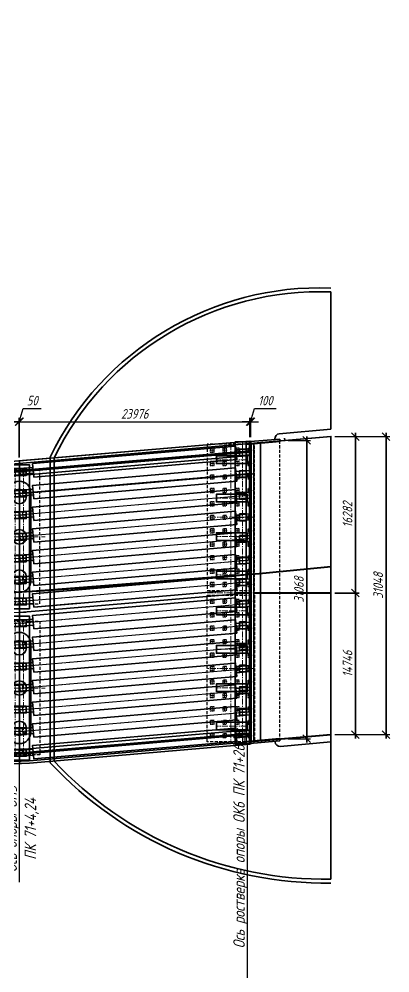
# Model space of a CAD drawing. Header units: millimetres. Extents: x 265754 to 14267433, y -6145605 to 2433772.
# Drawn here: x 6491290 to 6529860, y -387622 to -288272 of the extents above; entities that cross this region are included whole.
import ezdxf
from ezdxf import colors
from ezdxf.entities.mleader import LeaderData, LeaderLine
from ezdxf.math import Vec2, Vec3

# ---------------------------------------------------------------- set-up
doc = ezdxf.new("R2010")
doc.units = ezdxf.units.MM
doc.linetypes.add('невидимая', pattern=[9.525, 6.35, -3.175])
doc.linetypes.add('осевая', pattern=[2, 1.25, -0.25, 0.25, -0.25])
for name, color, linetype, lineweight in [('1-Бетон', 106, 'Continuous', 35), ('ИС_Выноски', 3, 'Continuous', 18), ('ИС_Ось', 3, 'осевая', 18)]:
    doc.layers.add(name, color=color, linetype=linetype, lineweight=lineweight)
for name, color, linetype in [('EI_DIMS_DETAIL', 7, 'Continuous'), ('ИС_Невидимая', 4, 'невидимая'), ('Основное направление 30.05.Ось трассы', 7, 'Continuous')]:
    doc.layers.add(name, color=color, linetype=linetype)
doc.styles.add('0', font='isocpeur.ttf', dxfattribs={"width": 0.8, "oblique": 15})
doc.styles.add('ISOCPEUR', font='isocpeur.ttf', dxfattribs={"width": 0.8, "oblique": 15, "height": 2.5})
doc.dimstyles.new('М400нов', dxfattribs={"dimscale": 400, "dimtxt": 2.5, "dimasz": 2, "dimexe": 1, "dimexo": 1, "dimgap": 0.8, "dimtad": 1, "dimdec": 0, "dimzin": 0, "dimdsep": 46, "dimtxsty": '0', "dimblk": 'OBLIQUE', "dimcen": 0.09, "dimdle": 1, "dimclrd": 256, "dimclre": 256, "dimclrt": 256, "dimadec": 4, "dimazin": 0, "dimtfac": 1, "dimtdec": 0, "dimtmove": 1, "dimatfit": 2, "dimfxl": 1, "dimtolj": 1, "dimtzin": 0, "dimlwd": -1, "dimarcsym": 0})

# ---------------------------------------------------------------- blocks, each defined once
blk = doc.blocks.new('_None')
blk = doc.blocks.new('б33 план')
at = {"layer": '1-Бетон'}
for points in [[(1400, 310), (0, 310), (0, -310), (1400, -310)], [(31600, 310), (33000, 310), (33000, -310), (31600, -310)]]:
    blk.add_lwpolyline(points, dxfattribs=at)
blk.add_lwpolyline([(1400, 700), (31600, 700), (31600, -700), (1400, -700)], close=True, dxfattribs=at)
at = {"layer": 'ИС_Ось', "color": 3, "ltscale": 20}
for points in [[(0, 0), (33000, 0)], [(400, 310), (400, -310)], [(32600, 310), (32600, -310)]]:
    blk.add_lwpolyline(points, dxfattribs=at)
blk = doc.blocks.new('*U474')
at = {"rotation": 182.4098864728825}
blk.add_blockref('б33 план', (16485, 694), dxfattribs=at)
blk = doc.blocks.new('*U475')
at = {"layer": '1-Бетон', "color": 0, "linetype": 'ByBlock', "lineweight": -2, "transparency": 16777216}
for p in [(0, 0), (0, -2252), (0, -4504), (0, -6756), (0, -9008), (0, -11260), (0, -13512), (0, -15764), (0, -18016), (0, -20268), (0, -22520), (0, -24772), (0, -27024), (0, -29276)]:
    blk.add_blockref('*U474', p, dxfattribs=at)
blk = doc.blocks.new('*U412')
at = {"layer": 'ИС_Ось', "ltscale": 500}
blk.add_lwpolyline([(0, 500), (0, -1000)], dxfattribs=at)
blk = doc.blocks.new('*U413')
at = {"color": 0, "linetype": 'ByBlock', "lineweight": -2, "transparency": 16777216}
for p in [(0, 0), (4200, 0), (8400, 0)]:
    blk.add_blockref('*U412', p, dxfattribs=at)
blk = doc.blocks.new('*U409')
at = {"layer": '1-Бетон'}
blk.add_circle((0, 0), 750, dxfattribs=at)
blk = doc.blocks.new('*U410')
at = {"layer": '1-Бетон', "color": 0, "linetype": 'ByBlock', "lineweight": -2, "transparency": 16777216}
for p in [(0, 0), (4200, 0), (8400, 0)]:
    blk.add_blockref('*U409', p, dxfattribs=at)
blk = doc.blocks.new('*U411')
at = {"layer": '1-Бетон', "color": 5}
blk.add_lwpolyline([(350, 725), (350, -725), (-350, -725), (-350, 725), (350, 725)], dxfattribs=at)
blk = doc.blocks.new('*U419')
at = {"color": 0, "linetype": 'ByBlock', "lineweight": -2, "transparency": 16777216}
for p in [(0, 0), (2250, 0), (4500, 0), (6750, 0), (9000, 0), (11250, 0), (13500, 0)]:
    blk.add_blockref('*U411', p, dxfattribs=at)
blk = doc.blocks.new('*U420')
at = {"layer": 'ИС_Ось', "ltscale": 500}
blk.add_line((0, -725), (0, 725), dxfattribs=at)
blk = doc.blocks.new('*U421')
at = {"layer": '1-Бетон', "color": 0, "linetype": 'ByBlock', "lineweight": -2, "transparency": 16777216}
for p in [(0, 0), (2250, 0), (4500, 0), (6750, 0), (9000, 0), (11250, 0), (13500, 0)]:
    blk.add_blockref('*U420', p, dxfattribs=at)
blk = doc.blocks.new('*U422')
at = {"layer": 'ИС_Ось', "ltscale": 500}
blk.add_lwpolyline([(0, 500), (0, -1000)], dxfattribs=at)
blk = doc.blocks.new('*U423')
at = {"color": 0, "linetype": 'ByBlock', "lineweight": -2, "transparency": 16777216}
for p in [(0, 0), (4200, 0), (8400, 0)]:
    blk.add_blockref('*U422', p, dxfattribs=at)
blk = doc.blocks.new('*U416')
at = {"layer": '1-Бетон'}
blk.add_circle((0, 0), 750, dxfattribs=at)
blk = doc.blocks.new('*U417')
at = {"layer": '1-Бетон', "color": 0, "linetype": 'ByBlock', "lineweight": -2, "transparency": 16777216}
for p in [(0, 0), (4200, 0), (8400, 0)]:
    blk.add_blockref('*U416', p, dxfattribs=at)
blk = doc.blocks.new('*U418')
at = {"layer": '1-Бетон', "color": 5}
blk.add_lwpolyline([(350, 725), (350, -725), (-350, -725), (-350, 725), (350, 725)], dxfattribs=at)
blk = doc.blocks.new('*U408')
at = {"color": 0, "linetype": 'ByBlock', "lineweight": -2, "transparency": 16777216}
for p in [(0, 0), (2250, 0), (4500, 0), (6750, 0), (9000, 0), (11250, 0), (13500, 0)]:
    blk.add_blockref('*U418', p, dxfattribs=at)
blk = doc.blocks.new('*U414')
at = {"layer": 'ИС_Ось', "ltscale": 500}
blk.add_line((0, -725), (0, 725), dxfattribs=at)
blk = doc.blocks.new('*U415')
at = {"layer": '1-Бетон', "color": 0, "linetype": 'ByBlock', "lineweight": -2, "transparency": 16777216}
for p in [(0, 0), (2250, 0), (4500, 0), (6750, 0), (9000, 0), (11250, 0), (13500, 0)]:
    blk.add_blockref('*U414', p, dxfattribs=at)
blk = doc.blocks.new('*U407')
at = {"layer": '1-Бетон', "color": 3}
for points in [[(-15375, 1050), (-375, 1050), (-375, -1050), (-15375, -1050)], [(15375, 1050), (375, 1050), (375, -1050), (15375, -1050)]]:
    blk.add_lwpolyline(points, close=True, dxfattribs=at)
at = {"layer": '1-Бетон', "elevation": -5778}
for points in [[(-12474, 1200), (-3274, 1200, -0.995848), (-3274, -1200), (-12474, -1200, -0.995848)], [(12474, 1200), (3274, 1200, 0.995848), (3274, -1200), (12474, -1200, 0.995848)]]:
    blk.add_lwpolyline(points, format="xyb", close=True, dxfattribs=at)
at = {"layer": 'ИС_Невидимая', "ltscale": 50}
for points in [[(-14849, 2150), (-899, 2150), (-899, -2150), (-14849, -2150), (-14849, 2150)], [(14849, 2150), (899, 2150), (899, -2150), (14849, -2150), (14849, 2150)]]:
    blk.add_lwpolyline(points, dxfattribs=at)
at = {"layer": 'ИС_Ось', "color": 1, "ltscale": 500}
blk.add_line((0, 700), (0, -700), dxfattribs=at)
for points in [[(-7875, 2700), (-7875, -2700)], [(7875, 2700), (7875, -2700)], [(-15649, 0), (-99, 0)], [(15649, 0), (99, 0)]]:
    blk.add_lwpolyline(points, dxfattribs=at)
at = {"layer": 'ИС_Ось', "ltscale": 500, "elevation": 5778}
for points in [[(-14975, 425), (-775, 425)], [(14975, 425), (775, 425)]]:
    blk.add_lwpolyline(points, dxfattribs=at)
at = {"layer": 'ИС_Ось', "ltscale": 500}
for points in [[(-14975, -425), (-775, -425)], [(14975, -425), (775, -425)]]:
    blk.add_lwpolyline(points, dxfattribs=at)
for name, p in [('*U419', (-14625, 0)), ('*U413', (-12075, 250))]:
    blk.add_blockref(name, p)
at = {"xscale": -1}
for name, p in [('*U408', (14625, 0)), ('*U423', (12075, 250))]:
    blk.add_blockref(name, p, dxfattribs=at)
at = {"layer": '1-Бетон'}
for name, p in [('*U421', (-14625, 0)), ('*U410', (-12075, 0))]:
    blk.add_blockref(name, p, dxfattribs=at)
at = {"layer": '1-Бетон', "xscale": -1}
for name, p in [('*U415', (14625, 0)), ('*U417', (12075, 0))]:
    blk.add_blockref(name, p, dxfattribs=at)
blk = doc.blocks.new('Б24 план')
at = {"layer": '1-Бетон'}
for points in [[(1400, -310), (0, -310), (0, 310), (1400, 310)], [(22600, -310), (24000, -310), (24000, 310), (22600, 310)]]:
    blk.add_lwpolyline(points, dxfattribs=at)
blk.add_lwpolyline([(1400, -700), (22600, -700), (22600, 700), (1400, 700)], close=True, dxfattribs=at)
at = {"layer": 'ИС_Ось', "color": 3, "ltscale": 20}
for points in [[(300, -310), (300, 310)], [(23700, -310), (23700, 310)], [(0, 0), (24000, 0)]]:
    blk.add_lwpolyline(points, dxfattribs=at)
blk = doc.blocks.new('*U476')
at = {"rotation": 4.910079921255813}
blk.add_blockref('Б24 план', (-11956, -1027), dxfattribs=at)
blk = doc.blocks.new('*U477')
at = {"layer": '1-Бетон', "color": 0, "linetype": 'ByBlock', "lineweight": -2, "transparency": 16777216}
for p in [(0, 0), (0, -2258), (0, -4516), (0, -6774), (0, -9032), (0, -11290), (0, -13548), (0, -15806), (0, -18064), (0, -20322), (0, -22580), (0, -24838), (0, -27096), (0, -29354)]:
    blk.add_blockref('*U476', p, dxfattribs=at)
blk = doc.blocks.new('*U183')
at = {"layer": '1-Бетон', "color": 5}
blk.add_lwpolyline([(-350, -350), (350, -350), (350, 350), (-350, 350), (-350, -350)], dxfattribs=at)
at = {"layer": 'ИС_Ось', "ltscale": 500}
blk.add_line((350, 0), (-350, 0), dxfattribs=at)
blk = doc.blocks.new('*U184')
at = {"color": 0, "linetype": 'ByBlock', "lineweight": -2, "transparency": 16777216}
for p in [(0, 0), (0, -2250), (0, -4500), (0, -6750), (0, -9000), (0, -11250), (0, -13500), (0, -15750), (0, -18000), (0, -20250), (0, -22500), (0, -24750), (0, -27000), (0, -29250)]:
    blk.add_blockref('*U183', p, dxfattribs=at)
blk = doc.blocks.new('оп план2')
at = {"layer": '1-Бетон', "color": 3}
for p, q in [((139, -26), (139, -15724)), ((1639, -15726), (1639, -26)), ((139, -15726), (1639, -15726))]:
    blk.add_line(p, q, dxfattribs=at)
at = {"layer": '1-Бетон'}
for points in [[(489, 15724), (-2996, 15419)], [(-2996, 15419), (-2974, 15170)], [(489, 15473), (-2974, 15170)], [(-11, -15519), (-9, 15429)], [(489, -15726), (491, 15724)], [(489, -15475), (-3019, -15782)], [(-3019, -15782), (-2998, -16031)], [(489, -15726), (-2998, -16031)]]:
    blk.add_lwpolyline(points, dxfattribs=at)
at = {"layer": '1-Бетон', "color": 3}
blk.add_lwpolyline([(139, 24), (139, 15724), (1639, 15724), (1639, 24)], close=True, dxfattribs=at)
at = {"layer": '1-Бетон'}
for points in [[(389, 13474), (389, 14274), (3588, 14274), (3588, 13474)], [(389, 9474), (389, 10274), (3588, 10274), (3588, 9474)], [(389, 1474), (389, 2274), (3588, 2274), (3588, 1474)], [(389, -2276), (389, -1476), (3588, -1476), (3588, -2276)], [(389, -6276), (389, -5476), (3588, -5476), (3588, -6276)], [(389, -14276), (389, -13476), (3588, -13476), (3588, -14276)]]:
    blk.add_lwpolyline(points, close=True, dxfattribs=at)
at = {"layer": '1-Бетон', "elevation": 0}
for points in [[(389, 5474), (389, 6274), (3588, 6274), (3588, 5474)], [(389, -10276), (389, -9476), (3588, -9476), (3588, -10276)]]:
    blk.add_lwpolyline(points, close=True, dxfattribs=at)
at = {"layer": '1-Бетон', "color": 3}
blk.add_lwpolyline([(1639, -26), (139, -26)], dxfattribs=at)
at = {"layer": 'ИС_Невидимая', "ltscale": 50}
for points in [[(-2996, 15419), (-2998, -16031)], [(-362, 249), (-362, 15500), (4538, 15499), (4538, 249), (-362, 249)], [(-362, -251), (-361, -15501), (4539, -15500), (4538, -251), (-362, -251)]]:
    blk.add_lwpolyline(points, dxfattribs=at)
at = {"layer": 'ИС_Невидимая', "ltscale": 20, "elevation": 0}
for points in [[(-62, 14674), (338, 14674), (338, 15074), (-62, 15074), (-62, 14674)], [(1238, 14674), (1638, 14674), (1638, 15074), (1238, 15074), (1238, 14674)], [(2538, 14674), (2938, 14674), (2938, 15074), (2538, 15074), (2538, 14674)], [(3838, 14674), (4238, 14674), (4238, 15074), (3838, 15074), (3838, 14674)], [(-62, 13274), (338, 13274), (338, 13674), (-62, 13674), (-62, 13274)], [(1238, 13274), (1638, 13274), (1638, 13674), (1238, 13674), (1238, 13274)], [(2538, 13274), (2938, 13274), (2938, 13674), (2538, 13674), (2538, 13274)], [(3838, 13274), (4238, 13274), (4238, 13674), (3838, 13674), (3838, 13274)], [(-62, 11874), (338, 11874), (338, 12274), (-62, 12274), (-62, 11874)], [(-62, 11874), (338, 11874), (338, 12274), (-62, 12274), (-62, 11874)], [(1238, 11874), (1638, 11874), (1638, 12274), (1238, 12274), (1238, 11874)], [(1238, 11874), (1638, 11874), (1638, 12274), (1238, 12274), (1238, 11874)], [(2538, 11874), (2938, 11874), (2938, 12274), (2538, 12274), (2538, 11874)], [(2538, 11874), (2938, 11874), (2938, 12274), (2538, 12274), (2538, 11874)], [(3838, 11874), (4238, 11874), (4238, 12274), (3838, 12274), (3838, 11874)], [(3838, 11874), (4238, 11874), (4238, 12274), (3838, 12274), (3838, 11874)], [(-62, 10474), (338, 10474), (338, 10874), (-62, 10874), (-62, 10474)], [(-62, 10474), (338, 10474), (338, 10874), (-62, 10874), (-62, 10474)], [(1238, 10474), (1638, 10474), (1638, 10874), (1238, 10874), (1238, 10474)], [(1238, 10474), (1638, 10474), (1638, 10874), (1238, 10874), (1238, 10474)], [(2538, 10474), (2938, 10474), (2938, 10874), (2538, 10874), (2538, 10474)], [(2538, 10474), (2938, 10474), (2938, 10874), (2538, 10874), (2538, 10474)], [(3838, 10474), (4238, 10474), (4238, 10874), (3838, 10874), (3838, 10474)], [(3838, 10474), (4238, 10474), (4238, 10874), (3838, 10874), (3838, 10474)], [(-62, 9074), (338, 9074), (338, 9474), (-62, 9474), (-62, 9074)], [(1238, 9074), (1638, 9074), (1638, 9474), (1238, 9474), (1238, 9074)], [(2538, 9074), (2938, 9074), (2938, 9474), (2538, 9474), (2538, 9074)], [(3838, 9074), (4238, 9074), (4238, 9474), (3838, 9474), (3838, 9074)], [(-62, 7674), (338, 7674), (338, 8074), (-62, 8074), (-62, 7674)], [(1238, 7674), (1638, 7674), (1638, 8074), (1238, 8074), (1238, 7674)], [(2538, 7674), (2938, 7674), (2938, 8074), (2538, 8074), (2538, 7674)], [(3838, 7674), (4238, 7674), (4238, 8074), (3838, 8074), (3838, 7674)], [(-62, 6274), (338, 6274), (338, 6674), (-62, 6674), (-62, 6274)], [(1238, 6274), (1638, 6274), (1638, 6674), (1238, 6674), (1238, 6274)], [(2538, 6274), (2938, 6274), (2938, 6674), (2538, 6674), (2538, 6274)], [(3838, 6274), (4238, 6274), (4238, 6674), (3838, 6674), (3838, 6274)], [(-62, 4874), (338, 4874), (338, 5274), (-62, 5274), (-62, 4874)], [(1238, 4874), (1638, 4874), (1638, 5274), (1238, 5274), (1238, 4874)], [(2538, 4874), (2938, 4874), (2938, 5274), (2538, 5274), (2538, 4874)], [(3838, 4874), (4238, 4874), (4238, 5274), (3838, 5274), (3838, 4874)], [(-62, 3474), (338, 3474), (338, 3874), (-62, 3874), (-62, 3474)], [(1238, 3474), (1638, 3474), (1638, 3874), (1238, 3874), (1238, 3474)], [(2538, 3474), (2938, 3474), (2938, 3874), (2538, 3874), (2538, 3474)], [(3838, 3474), (4238, 3474), (4238, 3874), (3838, 3874), (3838, 3474)], [(-62, 2074), (338, 2074), (338, 2474), (-62, 2474), (-62, 2074)], [(1238, 2074), (1638, 2074), (1638, 2474), (1238, 2474), (1238, 2074)], [(2538, 2074), (2938, 2074), (2938, 2474), (2538, 2474), (2538, 2074)], [(3838, 2074), (4238, 2074), (4238, 2474), (3838, 2474), (3838, 2074)], [(-62, 674), (338, 674), (338, 1074), (-62, 1074), (-62, 674)], [(1238, 674), (1638, 674), (1638, 1074), (1238, 1074), (1238, 674)], [(2538, 674), (2938, 674), (2938, 1074), (2538, 1074), (2538, 674)], [(3838, 674), (4238, 674), (4238, 1074), (3838, 1074), (3838, 674)], [(-62, -1075), (338, -1075), (338, -675), (-62, -675), (-62, -1075)], [(1238, -1075), (1638, -1075), (1638, -675), (1238, -675), (1238, -1075)], [(2538, -1075), (2938, -1075), (2938, -675), (2538, -675), (2538, -1075)], [(3838, -1075), (4238, -1075), (4238, -675), (3838, -675), (3838, -1075)], [(-62, -2475), (338, -2475), (338, -2075), (-62, -2075), (-62, -2475)], [(1238, -2475), (1638, -2475), (1638, -2075), (1238, -2075), (1238, -2475)], [(2538, -2475), (2938, -2475), (2938, -2075), (2538, -2075), (2538, -2475)], [(3838, -2475), (4238, -2475), (4238, -2075), (3838, -2075), (3838, -2475)], [(-62, -3875), (338, -3875), (338, -3475), (-62, -3475), (-62, -3875)], [(-62, -3875), (338, -3875), (338, -3475), (-62, -3475), (-62, -3875)], [(1238, -3875), (1638, -3875), (1638, -3475), (1238, -3475), (1238, -3875)], [(1238, -3875), (1638, -3875), (1638, -3475), (1238, -3475), (1238, -3875)], [(2538, -3875), (2938, -3875), (2938, -3475), (2538, -3475), (2538, -3875)], [(2538, -3875), (2938, -3875), (2938, -3475), (2538, -3475), (2538, -3875)], [(3838, -3875), (4238, -3875), (4238, -3475), (3838, -3475), (3838, -3875)], [(3838, -3875), (4238, -3875), (4238, -3475), (3838, -3475), (3838, -3875)], [(-62, -5275), (338, -5275), (338, -4875), (-62, -4875), (-62, -5275)], [(-62, -5275), (338, -5275), (338, -4875), (-62, -4875), (-62, -5275)], [(1238, -5275), (1638, -5275), (1638, -4875), (1238, -4875), (1238, -5275)], [(1238, -5275), (1638, -5275), (1638, -4875), (1238, -4875), (1238, -5275)], [(2538, -5275), (2938, -5275), (2938, -4875), (2538, -4875), (2538, -5275)], [(2538, -5275), (2938, -5275), (2938, -4875), (2538, -4875), (2538, -5275)], [(3838, -5275), (4238, -5275), (4238, -4875), (3838, -4875), (3838, -5275)], [(3838, -5275), (4238, -5275), (4238, -4875), (3838, -4875), (3838, -5275)], [(-62, -6675), (338, -6675), (338, -6275), (-62, -6275), (-62, -6675)], [(1238, -6675), (1638, -6675), (1638, -6275), (1238, -6275), (1238, -6675)], [(2538, -6675), (2938, -6675), (2938, -6275), (2538, -6275), (2538, -6675)], [(3838, -6675), (4238, -6675), (4238, -6275), (3838, -6275), (3838, -6675)], [(-62, -8075), (338, -8075), (338, -7675), (-62, -7675), (-62, -8075)], [(1238, -8075), (1638, -8075), (1638, -7675), (1238, -7675), (1238, -8075)], [(2538, -8075), (2938, -8075), (2938, -7675), (2538, -7675), (2538, -8075)], [(3838, -8075), (4238, -8075), (4238, -7675), (3838, -7675), (3838, -8075)], [(-62, -9475), (338, -9475), (338, -9075), (-62, -9075), (-62, -9475)], [(1238, -9475), (1638, -9475), (1638, -9075), (1238, -9075), (1238, -9475)], [(2538, -9475), (2938, -9475), (2938, -9075), (2538, -9075), (2538, -9475)], [(3838, -9475), (4238, -9475), (4238, -9075), (3838, -9075), (3838, -9475)], [(-62, -10875), (338, -10875), (338, -10475), (-62, -10475), (-62, -10875)], [(1238, -10875), (1638, -10875), (1638, -10475), (1238, -10475), (1238, -10875)], [(2538, -10875), (2938, -10875), (2938, -10475), (2538, -10475), (2538, -10875)], [(3838, -10875), (4238, -10875), (4238, -10475), (3838, -10475), (3838, -10875)], [(-62, -12275), (338, -12275), (338, -11875), (-62, -11875), (-62, -12275)], [(1238, -12275), (1638, -12275), (1638, -11875), (1238, -11875), (1238, -12275)], [(2538, -12275), (2938, -12275), (2938, -11875), (2538, -11875), (2538, -12275)], [(3838, -12275), (4238, -12275), (4238, -11875), (3838, -11875), (3838, -12275)], [(-62, -13675), (338, -13675), (338, -13275), (-62, -13275), (-62, -13675)], [(1238, -13675), (1638, -13675), (1638, -13275), (1238, -13275), (1238, -13675)], [(2538, -13675), (2938, -13675), (2938, -13275), (2538, -13275), (2538, -13675)], [(3838, -13675), (4238, -13675), (4238, -13275), (3838, -13275), (3838, -13675)], [(-62, -15075), (338, -15075), (338, -14675), (-62, -14675), (-62, -15075)], [(1238, -15075), (1638, -15075), (1638, -14675), (1238, -14675), (1238, -15075)], [(2538, -15075), (2938, -15075), (2938, -14675), (2538, -14675), (2538, -15075)], [(3838, -15075), (4238, -15075), (4238, -14675), (3838, -14675), (3838, -15075)]]:
    blk.add_lwpolyline(points, dxfattribs=at)
at = {"layer": 'ИС_Ось', "color": 1, "ltscale": 500}
blk.add_line((4538, 0), (-362, 0), dxfattribs=at)
at = {"layer": 'ИС_Ось', "ltscale": 50, "elevation": 0}
for points in [[(138, 14624), (138, 15124)], [(1438, 14624), (1438, 15124)], [(2738, 14624), (2738, 15124)], [(4038, 14624), (4038, 15124)], [(-112, 14874), (388, 14874)], [(1188, 14874), (1688, 14874)], [(2488, 14874), (2988, 14874)], [(3788, 14874), (4288, 14874)], [(-112, 13474), (388, 13474)], [(138, 13224), (138, 13724)], [(1188, 13474), (1688, 13474)], [(1438, 13224), (1438, 13724)], [(2488, 13474), (2988, 13474)], [(2738, 13224), (2738, 13724)], [(3788, 13474), (4288, 13474)], [(4038, 13224), (4038, 13724)], [(-112, 12074), (388, 12074)], [(-112, 12074), (388, 12074)], [(138, 11824), (138, 12324)], [(138, 11824), (138, 12324)], [(1188, 12074), (1688, 12074)], [(1188, 12074), (1688, 12074)], [(1438, 11824), (1438, 12324)], [(1438, 11824), (1438, 12324)], [(2488, 12074), (2988, 12074)], [(2488, 12074), (2988, 12074)], [(2738, 11824), (2738, 12324)], [(2738, 11824), (2738, 12324)], [(3788, 12074), (4288, 12074)], [(3788, 12074), (4288, 12074)], [(4038, 11824), (4038, 12324)], [(4038, 11824), (4038, 12324)], [(-112, 10674), (388, 10674)], [(-112, 10674), (388, 10674)], [(138, 10424), (138, 10924)], [(138, 10424), (138, 10924)], [(1188, 10674), (1688, 10674)], [(1188, 10674), (1688, 10674)], [(1438, 10424), (1438, 10924)], [(1438, 10424), (1438, 10924)], [(2488, 10674), (2988, 10674)], [(2488, 10674), (2988, 10674)], [(2738, 10424), (2738, 10924)], [(2738, 10424), (2738, 10924)], [(3788, 10674), (4288, 10674)], [(3788, 10674), (4288, 10674)], [(4038, 10424), (4038, 10924)], [(4038, 10424), (4038, 10924)], [(-112, 9274), (388, 9274)], [(138, 9024), (138, 9524)], [(1188, 9274), (1688, 9274)], [(1438, 9024), (1438, 9524)], [(2488, 9274), (2988, 9274)], [(2738, 9024), (2738, 9524)], [(3788, 9274), (4288, 9274)], [(4038, 9024), (4038, 9524)], [(138, 7624), (138, 8124)], [(1438, 7624), (1438, 8124)], [(2738, 7624), (2738, 8124)], [(4038, 7624), (4038, 8124)], [(-112, 7874), (388, 7874)], [(1188, 7874), (1688, 7874)], [(2488, 7874), (2988, 7874)], [(3788, 7874), (4288, 7874)], [(-112, 6474), (388, 6474)], [(138, 6224), (138, 6724)], [(1188, 6474), (1688, 6474)], [(1438, 6224), (1438, 6724)], [(2488, 6474), (2988, 6474)], [(2738, 6224), (2738, 6724)], [(3788, 6474), (4288, 6474)], [(4038, 6224), (4038, 6724)], [(-112, 5074), (388, 5074)], [(138, 4824), (138, 5324)], [(1188, 5074), (1688, 5074)], [(1438, 4824), (1438, 5324)], [(2488, 5074), (2988, 5074)], [(2738, 4824), (2738, 5324)], [(3788, 5074), (4288, 5074)], [(4038, 4824), (4038, 5324)], [(-112, 3674), (388, 3674)], [(138, 3424), (138, 3924)], [(1188, 3674), (1688, 3674)], [(1438, 3424), (1438, 3924)], [(2488, 3674), (2988, 3674)], [(2738, 3424), (2738, 3924)], [(3788, 3674), (4288, 3674)], [(4038, 3424), (4038, 3924)], [(-112, 2274), (388, 2274)], [(138, 2024), (138, 2524)], [(1188, 2274), (1688, 2274)], [(1438, 2024), (1438, 2524)], [(2488, 2274), (2988, 2274)], [(2738, 2024), (2738, 2524)], [(3788, 2274), (4288, 2274)], [(4038, 2024), (4038, 2524)], [(138, 624), (138, 1124)], [(1438, 624), (1438, 1124)], [(2738, 624), (2738, 1124)], [(4038, 624), (4038, 1124)], [(-112, 874), (388, 874)], [(1188, 874), (1688, 874)], [(2488, 874), (2988, 874)], [(3788, 874), (4288, 874)], [(-112, -875), (388, -875)], [(138, -1125), (138, -625)], [(1188, -875), (1688, -875)], [(1438, -1125), (1438, -625)], [(2488, -875), (2988, -875)], [(2738, -1125), (2738, -625)], [(3788, -875), (4288, -875)], [(4038, -1125), (4038, -625)], [(-112, -2275), (388, -2275)], [(138, -2525), (138, -2025)], [(1188, -2275), (1688, -2275)], [(1438, -2525), (1438, -2025)], [(2488, -2275), (2988, -2275)], [(2738, -2525), (2738, -2025)], [(3788, -2275), (4288, -2275)], [(4038, -2525), (4038, -2025)], [(-112, -3675), (388, -3675)], [(-112, -3675), (388, -3675)], [(138, -3925), (138, -3425)], [(138, -3925), (138, -3425)], [(1188, -3675), (1688, -3675)], [(1188, -3675), (1688, -3675)], [(1438, -3925), (1438, -3425)], [(1438, -3925), (1438, -3425)], [(2488, -3675), (2988, -3675)], [(2488, -3675), (2988, -3675)], [(2738, -3925), (2738, -3425)], [(2738, -3925), (2738, -3425)], [(3788, -3675), (4288, -3675)], [(3788, -3675), (4288, -3675)], [(4038, -3925), (4038, -3425)], [(4038, -3925), (4038, -3425)], [(138, -5325), (138, -4825)], [(138, -5325), (138, -4825)], [(1438, -5325), (1438, -4825)], [(1438, -5325), (1438, -4825)], [(2738, -5325), (2738, -4825)], [(2738, -5325), (2738, -4825)], [(4038, -5325), (4038, -4825)], [(4038, -5325), (4038, -4825)], [(-112, -5075), (388, -5075)], [(-112, -5075), (388, -5075)], [(1188, -5075), (1688, -5075)], [(1188, -5075), (1688, -5075)], [(2488, -5075), (2988, -5075)], [(2488, -5075), (2988, -5075)], [(3788, -5075), (4288, -5075)], [(3788, -5075), (4288, -5075)], [(-112, -6475), (388, -6475)], [(138, -6725), (138, -6225)], [(1188, -6475), (1688, -6475)], [(1438, -6725), (1438, -6225)], [(2488, -6475), (2988, -6475)], [(2738, -6725), (2738, -6225)], [(3788, -6475), (4288, -6475)], [(4038, -6725), (4038, -6225)], [(-112, -7875), (388, -7875)], [(138, -8125), (138, -7625)], [(1188, -7875), (1688, -7875)], [(1438, -8125), (1438, -7625)], [(2488, -7875), (2988, -7875)], [(2738, -8125), (2738, -7625)], [(3788, -7875), (4288, -7875)], [(4038, -8125), (4038, -7625)], [(-112, -9275), (388, -9275)], [(138, -9525), (138, -9025)], [(1188, -9275), (1688, -9275)], [(1438, -9525), (1438, -9025)], [(2488, -9275), (2988, -9275)], [(2738, -9525), (2738, -9025)], [(3788, -9275), (4288, -9275)], [(4038, -9525), (4038, -9025)], [(-112, -10675), (388, -10675)], [(138, -10925), (138, -10425)], [(1188, -10675), (1688, -10675)], [(1438, -10925), (1438, -10425)], [(2488, -10675), (2988, -10675)], [(2738, -10925), (2738, -10425)], [(3788, -10675), (4288, -10675)], [(4038, -10925), (4038, -10425)], [(138, -12325), (138, -11825)], [(1438, -12325), (1438, -11825)], [(2738, -12325), (2738, -11825)], [(4038, -12325), (4038, -11825)], [(-112, -12075), (388, -12075)], [(1188, -12075), (1688, -12075)], [(2488, -12075), (2988, -12075)], [(3788, -12075), (4288, -12075)], [(-112, -13475), (388, -13475)], [(138, -13725), (138, -13225)], [(1188, -13475), (1688, -13475)], [(1438, -13725), (1438, -13225)], [(2488, -13475), (2988, -13475)], [(2738, -13725), (2738, -13225)], [(3788, -13475), (4288, -13475)], [(4038, -13725), (4038, -13225)], [(-112, -14875), (388, -14875)], [(138, -15125), (138, -14625)], [(1188, -14875), (1688, -14875)], [(1438, -15125), (1438, -14625)], [(2488, -14875), (2988, -14875)], [(2738, -15125), (2738, -14625)], [(3788, -14875), (4288, -14875)], [(4038, -15125), (4038, -14625)]]:
    blk.add_lwpolyline(points, dxfattribs=at)
at = {"layer": 'ИС_Ось', "color": 1, "ltscale": 500}
for points in [[(889, 0), (889, 15724)], [(2089, -15501), (2088, 15500)], [(-362, 7875), (4538, 7874)], [(889, 0), (889, -15726)], [(-362, -7876), (4539, -7875)]]:
    blk.add_lwpolyline(points, dxfattribs=at)
at = {"layer": 'ИС_Ось', "color": 3, "ltscale": 500}
for points in [[(389, 13874), (3588, 13874)], [(389, 9874), (3588, 9874)], [(389, 1874), (3588, 1874)], [(389, -1876), (3588, -1876)], [(389, -5876), (3588, -5876)], [(389, -13876), (3588, -13876)]]:
    blk.add_lwpolyline(points, dxfattribs=at)
at = {"layer": 'ИС_Ось', "color": 3, "ltscale": 500, "elevation": 0}
for points in [[(389, 5874), (3588, 5874)], [(389, -9876), (3588, -9876)]]:
    blk.add_lwpolyline(points, dxfattribs=at)
blk.add_blockref('*U184', (839, 14624))
blk = doc.blocks.new('_OBLIQUE')
at = {"color": 0, "linetype": 'ByBlock', "lineweight": -2}
blk.add_line((0.5, 0.5), (-0.5, -0.5), dxfattribs=at)
blk = doc.blocks.new('*D827')
at = {"layer": 'Defpoints', "color": 0, "transparency": 16777216}
for p in [(6491281, -330214), (6491281, -334348), (6458310, -335723)]:
    blk.add_point(p, dxfattribs=at)
at = {"layer": 'EI_DIMS_DETAIL', "lineweight": -2, "transparency": 16777216}
for p, q in [((6458310, -335323), (6458310, -329814)), ((6491281, -333948), (6491281, -329814))]:
    blk.add_line(p, q, dxfattribs=at)
at = {"layer": 'EI_DIMS_DETAIL', "transparency": 16777216}
blk.add_line((6457910, -330214), (6491681, -330214), dxfattribs=at)
at = {"layer": 'EI_DIMS_DETAIL', "transparency": 16777216, "xscale": 800, "yscale": 800, "zscale": 800, "rotation": 180}
blk.add_blockref('_OBLIQUE', (6458310, -330214), dxfattribs=at)
at = {"layer": 'EI_DIMS_DETAIL', "transparency": 16777216, "xscale": 800, "yscale": 800, "zscale": 800}
blk.add_blockref('_OBLIQUE', (6491281, -330214), dxfattribs=at)
at = {"layer": 'EI_DIMS_DETAIL', "transparency": 16777216, "insert": (6474795, -329394), "char_height": 1000, "attachment_point": 5, "style": '0'}
blk.add_mtext('\\A1;32971', dxfattribs=at)
blk = doc.blocks.new('*D828')
at = {"layer": 'Defpoints', "color": 0, "transparency": 16777216}
for p in [(6491331, -330214), (6491281, -334348), (6491331, -334294)]:
    blk.add_point(p, dxfattribs=at)
at = {"layer": 'EI_DIMS_DETAIL', "transparency": 16777216}
for p, q in [((6491306, -330214), (6491720, -328834)), ((6491720, -328834), (6493588, -328834)), ((6491281, -330214), (6490481, -330214)), ((6491281, -330214), (6491331, -330214)), ((6491281, -330214), (6491331, -330214)), ((6491331, -330214), (6492131, -330214))]:
    blk.add_line(p, q, dxfattribs=at)
at = {"layer": 'EI_DIMS_DETAIL', "lineweight": -2, "transparency": 16777216}
for p, q in [((6491281, -333948), (6491281, -329814)), ((6491331, -333894), (6491331, -329814))]:
    blk.add_line(p, q, dxfattribs=at)
at = {"layer": 'EI_DIMS_DETAIL', "transparency": 16777216, "xscale": 800, "yscale": 800, "zscale": 800}
blk.add_blockref('_OBLIQUE', (6491281, -330214), dxfattribs=at)
at = {"layer": 'EI_DIMS_DETAIL', "transparency": 16777216, "xscale": 800, "yscale": 800, "zscale": 800, "rotation": 180}
blk.add_blockref('_OBLIQUE', (6491331, -330214), dxfattribs=at)
at = {"layer": 'EI_DIMS_DETAIL', "transparency": 16777216, "insert": (6492654, -328014), "char_height": 1000, "attachment_point": 5, "style": '0'}
blk.add_mtext('\\A1;50', dxfattribs=at)
blk = doc.blocks.new('*D829')
at = {"layer": 'Defpoints', "color": 0, "transparency": 16777216}
for p in [(6515307, -330214), (6515307, -332235), (6491331, -334294)]:
    blk.add_point(p, dxfattribs=at)
at = {"layer": 'EI_DIMS_DETAIL', "lineweight": -2, "transparency": 16777216}
for p, q in [((6491331, -333894), (6491331, -329814)), ((6515307, -331835), (6515307, -329814))]:
    blk.add_line(p, q, dxfattribs=at)
at = {"layer": 'EI_DIMS_DETAIL', "transparency": 16777216}
blk.add_line((6490931, -330214), (6515707, -330214), dxfattribs=at)
at = {"layer": 'EI_DIMS_DETAIL', "transparency": 16777216, "xscale": 800, "yscale": 800, "zscale": 800, "rotation": 180}
blk.add_blockref('_OBLIQUE', (6491331, -330214), dxfattribs=at)
at = {"layer": 'EI_DIMS_DETAIL', "transparency": 16777216, "xscale": 800, "yscale": 800, "zscale": 800}
blk.add_blockref('_OBLIQUE', (6515307, -330214), dxfattribs=at)
at = {"layer": 'EI_DIMS_DETAIL', "transparency": 16777216, "insert": (6503319, -329394), "char_height": 1000, "attachment_point": 5, "style": '0'}
blk.add_mtext('\\A1;23976', dxfattribs=at)
blk = doc.blocks.new('*D830')
at = {"layer": 'Defpoints', "color": 0, "transparency": 16777216}
for p in [(6515407, -330214), (6515307, -332235), (6515407, -332218)]:
    blk.add_point(p, dxfattribs=at)
at = {"layer": 'EI_DIMS_DETAIL', "transparency": 16777216}
for p, q in [((6515357, -330214), (6515771, -328834)), ((6515771, -328834), (6518039, -328834)), ((6515307, -330214), (6514507, -330214)), ((6515307, -330214), (6515407, -330214)), ((6515307, -330214), (6515407, -330214)), ((6515407, -330214), (6516207, -330214))]:
    blk.add_line(p, q, dxfattribs=at)
at = {"layer": 'EI_DIMS_DETAIL', "lineweight": -2, "transparency": 16777216}
for p, q in [((6515307, -331835), (6515307, -329814)), ((6515407, -331818), (6515407, -329814))]:
    blk.add_line(p, q, dxfattribs=at)
at = {"layer": 'EI_DIMS_DETAIL', "transparency": 16777216, "xscale": 800, "yscale": 800, "zscale": 800}
blk.add_blockref('_OBLIQUE', (6515307, -330214), dxfattribs=at)
at = {"layer": 'EI_DIMS_DETAIL', "transparency": 16777216, "xscale": 800, "yscale": 800, "zscale": 800, "rotation": 180}
blk.add_blockref('_OBLIQUE', (6515407, -330214), dxfattribs=at)
at = {"layer": 'EI_DIMS_DETAIL', "transparency": 16777216, "insert": (6516905, -328014), "char_height": 1000, "attachment_point": 5, "style": '0'}
blk.add_mtext('\\A1;100', dxfattribs=at)
blk = doc.blocks.new('*D770')
at = {"layer": '1-Бетон', "lineweight": -2, "transparency": 16777216}
for p, q in [((6524117, -331752), (6526671, -331752)), ((6524117, -348034), (6526671, -348034))]:
    blk.add_line(p, q, dxfattribs=at)
at = {"layer": '1-Бетон', "transparency": 16777216}
blk.add_line((6526271, -331352), (6526271, -348434), dxfattribs=at)
at = {"layer": 'Defpoints', "color": 0, "transparency": 16777216}
for p in [(6523717, -331752), (6523717, -348034), (6526271, -348034)]:
    blk.add_point(p, dxfattribs=at)
at = {"layer": '1-Бетон', "transparency": 16777216, "xscale": 800, "yscale": 800, "zscale": 800}
for p, rotation in [((6526271, -331752), 90), ((6526271, -348034), 270)]:
    blk.add_blockref('_OBLIQUE', p, dxfattribs=dict(at, rotation=rotation))
at = {"layer": '1-Бетон', "transparency": 16777216, "insert": (6525451, -339893), "char_height": 1000, "attachment_point": 5, "rotation": 90, "style": '0'}
blk.add_mtext('\\A1;16282', dxfattribs=at)
blk = doc.blocks.new('*D771')
at = {"layer": '1-Бетон', "transparency": 16777216}
blk.add_line((6526271, -347654), (6526271, -363200), dxfattribs=at)
at = {"layer": '1-Бетон', "lineweight": -2, "transparency": 16777216}
for p, q in [((6524117, -348054), (6526671, -348054)), ((6524117, -362800), (6526671, -362800))]:
    blk.add_line(p, q, dxfattribs=at)
at = {"layer": 'Defpoints', "color": 0, "transparency": 16777216}
for p in [(6523717, -348054), (6523717, -362800), (6526271, -362800)]:
    blk.add_point(p, dxfattribs=at)
at = {"layer": '1-Бетон', "transparency": 16777216, "xscale": 800, "yscale": 800, "zscale": 800}
for p, rotation in [((6526271, -348054), 90), ((6526271, -362800), 270)]:
    blk.add_blockref('_OBLIQUE', p, dxfattribs=dict(at, rotation=rotation))
at = {"layer": '1-Бетон', "transparency": 16777216, "insert": (6525451, -355427), "char_height": 1000, "attachment_point": 5, "rotation": 90, "style": '0'}
blk.add_mtext('\\A1;14746', dxfattribs=at)
blk = doc.blocks.new('*D772')
at = {"layer": '1-Бетон', "lineweight": -2, "transparency": 16777216}
for p, q in [((6524117, -331752), (6529860, -331752)), ((6524117, -362800), (6529860, -362800))]:
    blk.add_line(p, q, dxfattribs=at)
at = {"layer": '1-Бетон', "transparency": 16777216}
blk.add_line((6529460, -331352), (6529460, -363200), dxfattribs=at)
at = {"layer": 'Defpoints', "color": 0, "transparency": 16777216}
for p in [(6523717, -331752), (6523717, -362800), (6529460, -362800)]:
    blk.add_point(p, dxfattribs=at)
at = {"layer": '1-Бетон', "transparency": 16777216, "xscale": 800, "yscale": 800, "zscale": 800}
for p, rotation in [((6529460, -331752), 90), ((6529460, -362800), 270)]:
    blk.add_blockref('_OBLIQUE', p, dxfattribs=dict(at, rotation=rotation))
at = {"layer": '1-Бетон', "transparency": 16777216, "insert": (6528640, -347276), "char_height": 1000, "attachment_point": 5, "rotation": 90, "style": '0'}
blk.add_mtext('\\A1;31048', dxfattribs=at)
blk = doc.blocks.new('*D773')
at = {"layer": '1-Бетон', "transparency": 16777216}
blk.add_line((6521217, -331764), (6521217, -363632), dxfattribs=at)
at = {"layer": '1-Бетон', "lineweight": -2, "transparency": 16777216}
for p, q in [((6519293, -332164), (6521617, -332164)), ((6519293, -363232), (6521617, -363232))]:
    blk.add_line(p, q, dxfattribs=at)
at = {"layer": 'Defpoints', "color": 0, "transparency": 16777216}
for p in [(6518893, -332164), (6518893, -363232), (6521217, -363232)]:
    blk.add_point(p, dxfattribs=at)
at = {"layer": '1-Бетон', "transparency": 16777216, "xscale": 800, "yscale": 800, "zscale": 800}
for p, rotation in [((6521217, -332164), 90), ((6521217, -363232), 270)]:
    blk.add_blockref('_OBLIQUE', p, dxfattribs=dict(at, rotation=rotation))
at = {"layer": '1-Бетон', "transparency": 16777216, "insert": (6520397, -347698), "char_height": 1000, "attachment_point": 5, "rotation": 90, "style": '0'}
blk.add_mtext('\\A1;31068', dxfattribs=at)

msp = doc.modelspace()

# ---------------------------------------------------------------- linework, layer by layer
at = {"layer": '1-Бетон', "color": 7}
for p, q in [((6523716.7727, -330989.1457), (6523716.7727, -316689.1457)), ((6523716.7727, -362809.3597), (6523716.7727, -377863.0593))]:
    msp.add_line(p, q, dxfattribs=at)
at = {"layer": '1-Бетон', "color": 6}
msp.add_lwpolyline([(6523731.8055, -316289.4283, 0.2984576723), (6494528.3632, -333893.8965), (6494537.4689, -365729.4682, 0.212489665), (6523722.0166, -378263.025, 0.212489665)], format="xyb", dxfattribs=at)
at = {"layer": '1-Бетон', "color": 7}
msp.add_lwpolyline([(6523716.7727, -316689.1457, 0.2976513732), (6494928.3893, -333985.329), (6494937.424, -365572.3341, 0.2114340005), (6523716.7727, -377863.0593)], format="xyb", dxfattribs=at)
at = {"layer": '1-Бетон', "color": 1}
msp.add_lwpolyline([(6515406.7727, -332469.0414), (6515406.7727, -363537.2654), (6523716.7727, -362809.3597), (6523716.7727, -331741.1357)], close=True, dxfattribs=at)
at = {"layer": '1-Бетон', "color": 5}
for points in [[(6515716.837, -332451.9525), (6515716.7727, -363500.1057), (6523716.7727, -362800.1964), (6523716.7727, -331752.0488), (6515716.837, -332451.9525)], [(6515406.7727, -332469.0414), (6516406.7727, -332381.4474), (6516406.7727, -363449.7767), (6515406.7727, -363537.2654), (6515406.7727, -332469.0414)], [(6368115.3873, -333375.4719), (6393004.7636, -335513.6551), (6425505.0113, -336881.4369), (6458015.1518, -336881.4369), (6490515.3995, -335513.6551), (6515404.7758, -333375.4719)], [(6515756.7727, -348033.8027), (6523716.7727, -348033.8027)], [(6515756.7727, -348053.8027), (6523716.7727, -348053.8027)], [(6368113.3903, -362638.9688), (6391230.59, -364624.9089), (6424889.111, -366041.4369), (6458631.0521, -366041.4369), (6492289.5731, -364624.9089), (6515406.7727, -362638.9688)]]:
    msp.add_lwpolyline(points, dxfattribs=at)
at = {"layer": '1-Бетон', "color": 7}
for points in [[(6523716.7727, -330989.1457), (6518346.7261, -331458.9639)], [(6523716.7727, -363563.0593), (6518450.6431, -364023.8262)]]:
    msp.add_lwpolyline(points, dxfattribs=at)
at = {"layer": '1-Бетон'}
for points in [[(6368213.3903, -332234.6737), (6393077.8724, -334370.7184), (6425529.0944, -335736.4369), (6457991.0687, -335736.4369), (6490442.2907, -334370.7184), (6515306.7727, -332234.6737)], [(6426659.6432, -335986.4369), (6457996.327, -335986.4369), (6490458.2533, -334620.2679), (6515306.7727, -332485.5946)], [(6515406.7727, -363788.2203), (6515406.7727, -332218.0864)], [(6518893.4542, -331913.0413), (6518915.2431, -332162.09)], [(6515306.7727, -348015.869), (6515406.7727, -348015.869)], [(6492812.2174, -349521.7538), (6497531.1277, -349116.3642)], [(6515306.7727, -363545.8561), (6492346.7193, -365518.2961), (6458649.877, -366936.4369), (6424870.2861, -366936.4369), (6391173.4438, -365518.2961), (6368213.3903, -363545.8561)], [(6492812.2174, -365327.7538), (6513934.4188, -363513.1991)], [(6368213.3903, -363796.7769), (6391157.4812, -365767.8456), (6424865.0278, -367186.4369), (6458655.1353, -367186.4369), (6492362.6819, -365767.8456), (6515306.7727, -363796.7769)]]:
    msp.add_lwpolyline(points, dxfattribs=at)
at = {"layer": '1-Бетон', "color": 4}
for points in [[(6491330.907, -334294.3796), (6515306.7727, -332234.6737), (6515306.7727, -363796.7769), (6492362.6819, -365767.8456), (6491330.907, -365811.2681), (6491330.907, -334294.3796)], [(6492692.3884, -334578.8915), (6513814.5897, -332764.3367)], [(6426659.6432, -336736.4369), (6458012.102, -336736.4369), (6490506.1412, -335368.9164), (6515306.7727, -333238.357)], [(6426659.6432, -337236.4369), (6458022.6187, -337236.4369), (6490538.0664, -335868.0154), (6515306.7727, -333740.1986)], [(6491617.6409, -337685.8175), (6515593.5066, -335626.1117)], [(6491439.3144, -337694.4362), (6458323.2111, -339088.151)], [(6515260.7552, -346102.1563), (6491331.8743, -347948.4126)], [(6491330.907, -350075.5749), (6515306.7727, -348015.869)], [(6426659.6432, -365686.4369), (6458623.5853, -365686.4369), (6492266.9061, -364270.5486), (6515306.7727, -362291.252)], [(6426659.6432, -366186.4369), (6458634.102, -366186.4369), (6492298.8314, -364769.6476), (6515306.7727, -362793.0937)]]:
    msp.add_lwpolyline(points, dxfattribs=at)
at = {"layer": '1-Бетон', "color": 7}
for centre, start, end in [((6518395.3568, -331956.6192), 95.000005025, 184.999999018), ((6518412.1143, -363525.287), 185.000434682, 275.000428668)]:
    msp.add_arc(centre, 500, start, end, dxfattribs=at)
at = {"layer": 'Основное направление 30.05.Ось трассы', "color": 1, "lineweight": 40, "flags": 128}
msp.add_lwpolyline([(6364626.7089, -345758.3825, 0.0498393632), (6523716.7727, -345276.6588)], format="xyb", dxfattribs=at)

# ---------------------------------------------------------------- block references
at = {"layer": '1-Бетон'}
for name, p in [('*U477', (6503313.4036, -334369.0453)), ('*U475', (6474808.5092, -336129.6441))]:
    msp.add_blockref(name, p, dxfattribs=at)
for name, p, rotation in [('оп план2', (6515406.7727, -348043.8027), 180), ('*U407', (6491305.907, -350073.1518), 90)]:
    msp.add_blockref(name, p, dxfattribs=dict(at, rotation=rotation))

# ---------------------------------------------------------------- dimensions: what is measured, and where the dimension line sits
at = {"layer": '1-Бетон', "color": 5}
for base, p1, p2, picture, middle in [((6521216.8431, -363232.2203), (6518893.4542, -332163.9963), (6518893.4542, -363232.2203), '*D773', (6520396.8431, -347698.1083)), ((6526271.1663, -348033.8027), (6523716.7727, -331752.0488), (6523716.7727, -348033.8027), '*D770', (6525451.1663, -339892.9257)), ((6529459.7391, -362800.1964), (6523716.7727, -331752.0488), (6523716.7727, -362800.1964), '*D772', (6528639.7391, -347276.1226)), ((6526271.1663, -362800.1964), (6523716.7727, -348053.8027), (6523716.7727, -362800.1964), '*D771', (6525451.1663, -355426.9995))]:
    dim = msp.add_linear_dim(base=base, p1=p1, p2=p2, angle=90, dimstyle='М400нов', dxfattribs=at)
    dim.commit()
    dim.dimension.update_dxf_attribs({"geometry": picture, "text_midpoint": middle})
at = {"layer": 'EI_DIMS_DETAIL'}
for base, p1, p2, picture, middle in [((6491330.907, -330213.5529), (6491280.907, -334348.1112), (6491330.907, -334294.3796), '*D828', (6492039.907, -328013.5529)), ((6515406.7727, -330213.5529), (6515306.7727, -332234.6737), (6515406.7727, -332218.0864), '*D830', (6516090.7727, -328013.5529)), ((6491280.907, -330213.5529), (6458310.0815, -335723.0112), (6491280.907, -334348.1112), '*D827', (6474795.4943, -329393.5529)), ((6515306.7727, -330213.5529), (6491330.907, -334294.3796), (6515306.7727, -332234.6737), '*D829', (6503318.8399, -329393.5529))]:
    dim = msp.add_linear_dim(base=base, p1=p1, p2=p2, dimstyle='М400нов', dxfattribs=at)
    dim.commit()
    dim.dimension.update_dxf_attribs({"geometry": picture, "text_midpoint": middle})

# ---------------------------------------------------------------- leaders
at = {"layer": 'ИС_Выноски'}
ml = msp.add_multileader_mtext('Standard', dxfattribs=at)
ml.set_content('Ось ростверка опоры ОК6 ПК 71+26,32', color=256, style='ISOCPEUR')
ml.set_leader_properties(color=256, linetype='ByLayer')
ml.set_arrow_properties(name='NONE')
ml.build(insert=Vec2(0, 0))
ml.multileader.update_dxf_attribs({"text_left_attachment_type": 6, "text_right_attachment_type": 6, "dogleg_length": 0.36, "arrow_head_size": 600, "scale": 200})
ctx = ml.context
ctx.base_point, ctx.scale, ctx.char_height, ctx.arrow_head_size, ctx.landing_gap_size, ctx.plane_origin, ctx.plane_x_axis, ctx.plane_y_axis = Vec3(6515006.7727, -254011.4053), 200, 1200, 600, 125, Vec3(6522002.4493, -229127.0304), Vec3(0, 1), Vec3(-1, 0)
ctx.left_attachment, ctx.right_attachment, ctx.text_align_type = 6, 6, 1
notes = []
notes.append((ctx, [(1, (1, 1, 0), (6515006.7727, -237501.2855), (0, -1), 161.0417, [(1, [(6515006.7727, -235962.8688)], 0, [])])]))
ctx.mtext.insert, ctx.mtext.text_direction, ctx.mtext.rotation, ctx.mtext.width, ctx.mtext.alignment, ctx.mtext.flow_direction = Vec3(6513566.7727, -245836.8663), Vec3(0, 1), 1.5707963268, 17109.090455, 2, 5
ml = msp.add_multileader_mtext('Standard', dxfattribs=at)
ml.set_content('Ось ростверка опоры ОК6 ПК 71+26,32', color=256, style='ISOCPEUR')
ml.set_leader_properties(color=256, linetype='ByLayer')
ml.set_arrow_properties(name='NONE')
ml.build(insert=Vec2(0, 0))
ml.multileader.update_dxf_attribs({"text_left_attachment_type": 6, "text_right_attachment_type": 6, "dogleg_length": 0.36, "arrow_head_size": 600, "scale": 200})
ctx = ml.context
ctx.base_point, ctx.scale, ctx.char_height, ctx.arrow_head_size, ctx.landing_gap_size, ctx.plane_origin, ctx.plane_x_axis, ctx.plane_y_axis = Vec3(6515006.7727, -381816.224), 200, 1200, 600, 125, Vec3(6522002.4493, -356931.8491), Vec3(0, 1), Vec3(-1, 0)
ctx.left_attachment, ctx.right_attachment, ctx.text_align_type = 6, 6, 1
notes.append((ctx, [(1, (1, 1, 0), (6515006.7727, -365306.1042), (0, -1), 161.0417, [(1, [(6515006.7727, -363767.6875)], 0, [])])]))
ctx.mtext.insert, ctx.mtext.text_direction, ctx.mtext.rotation, ctx.mtext.width, ctx.mtext.alignment, ctx.mtext.flow_direction = Vec3(6513566.7727, -373641.685), Vec3(0, 1), 1.5707963268, 17109.090455, 2, 5
ml = msp.add_multileader_mtext('Standard', dxfattribs=at)
ml.set_content('Ось опоры ОП5 \\PПК 71+4,24', color=256, style='ISOCPEUR')
ml.set_leader_properties(color=256, linetype='ByLayer')
ml.set_arrow_properties(name='NONE')
ml.build(insert=Vec2(0, 0))
ml.multileader.update_dxf_attribs({"text_left_attachment_type": 6, "text_right_attachment_type": 6, "dogleg_length": 0.36, "arrow_head_size": 600, "scale": 200})
ctx = ml.context
ctx.base_point, ctx.scale, ctx.char_height, ctx.arrow_head_size, ctx.landing_gap_size, ctx.plane_origin, ctx.plane_x_axis, ctx.plane_y_axis = Vec3(6491305.907, -249586.6867), 200, 1200, 600, 125, Vec3(6498301.5835, -231081.3656), Vec3(0, 1), Vec3(-1, 0)
ctx.left_attachment, ctx.right_attachment, ctx.text_align_type = 6, 6, 1
notes.append((ctx, [(1, (1, 1, 0), (6491305.907, -239892.5669), (0, -1), 161.0417, [(1, [(6491305.907, -237917.204)], 0, [])])]))
ctx.mtext.insert, ctx.mtext.text_direction, ctx.mtext.rotation, ctx.mtext.width, ctx.mtext.alignment, ctx.mtext.flow_direction = Vec3(6489865.907, -244820.1476), Vec3(0, 1), 1.5707963268, 10620.215089, 2, 5
ml = msp.add_multileader_mtext('Standard', dxfattribs=at)
ml.set_content('Ось опоры ОП5 \\PПК 71+4,24', color=256, style='ISOCPEUR')
ml.set_leader_properties(color=256, linetype='ByLayer')
ml.set_arrow_properties(name='NONE')
ml.build(insert=Vec2(0, 0))
ml.multileader.update_dxf_attribs({"text_left_attachment_type": 6, "text_right_attachment_type": 6, "dogleg_length": 0.36, "arrow_head_size": 600, "scale": 200})
ctx = ml.context
ctx.base_point, ctx.scale, ctx.char_height, ctx.arrow_head_size, ctx.landing_gap_size, ctx.plane_origin, ctx.plane_x_axis, ctx.plane_y_axis = Vec3(6491305.907, -377391.5054), 200, 1200, 600, 125, Vec3(6498301.5835, -358886.1843), Vec3(0, 1), Vec3(-1, 0)
ctx.left_attachment, ctx.right_attachment, ctx.text_align_type = 6, 6, 1
notes.append((ctx, [(1, (1, 1, 0), (6491305.907, -367697.3856), (0, -1), 161.0417, [(1, [(6491305.907, -365722.0227)], 0, [])])]))
ctx.mtext.insert, ctx.mtext.text_direction, ctx.mtext.rotation, ctx.mtext.width, ctx.mtext.alignment, ctx.mtext.flow_direction = Vec3(6489865.907, -372624.9663), Vec3(0, 1), 1.5707963268, 10620.215089, 2, 5
ml = msp.add_multileader_mtext('Standard', dxfattribs=at)
ml.set_content('Ось опоры ОП5 \\PПК 71+4,24', color=256, style='ISOCPEUR')
ml.set_leader_properties(color=256, linetype='ByLayer')
ml.set_arrow_properties(name='NONE')
ml.build(insert=Vec2(0, 0))
ml.multileader.update_dxf_attribs({"text_left_attachment_type": 6, "text_right_attachment_type": 6, "dogleg_length": 0.36, "arrow_head_size": 600, "scale": 200})
ctx = ml.context
ctx.base_point, ctx.scale, ctx.char_height, ctx.arrow_head_size, ctx.landing_gap_size, ctx.plane_origin, ctx.plane_x_axis, ctx.plane_y_axis = Vec3(6499252.8456, -456890.5895), 200, 1200, 600, 125, Vec3(6506248.5221, -438385.2685), Vec3(0, 1), Vec3(-1, 0)
ctx.left_attachment, ctx.right_attachment, ctx.text_align_type = 6, 6, 1
notes.append((ctx, [(1, (1, 1, 0), (6499252.8456, -447196.4697), (0, -1), 161.0417, [(1, [(6499252.8456, -445221.1068)], 0, [])])]))
ctx.mtext.insert, ctx.mtext.text_direction, ctx.mtext.rotation, ctx.mtext.width, ctx.mtext.alignment, ctx.mtext.flow_direction = Vec3(6497812.8456, -452124.0505), Vec3(0, 1), 1.5707963268, 10620.215089, 2, 5
for ctx, leaders in notes:
    for number, flags, end, landing, length, lines in leaders:
        leader = LeaderData()
        leader.index, (leader.has_last_leader_line, leader.has_dogleg_vector, leader.attachment_direction) = number, flags
        leader.last_leader_point, leader.dogleg_vector, leader.dogleg_length = Vec3(end), Vec3(landing), length
        for number, points, colour, breaks in lines:
            line = LeaderLine()
            line.index, line.vertices, line.color, line.breaks = number, Vec3.list(points), colors.encode_raw_color(colour), breaks
            leader.lines.append(line)
        ctx.leaders.append(leader)

doc.saveas('drawing.dxf')
